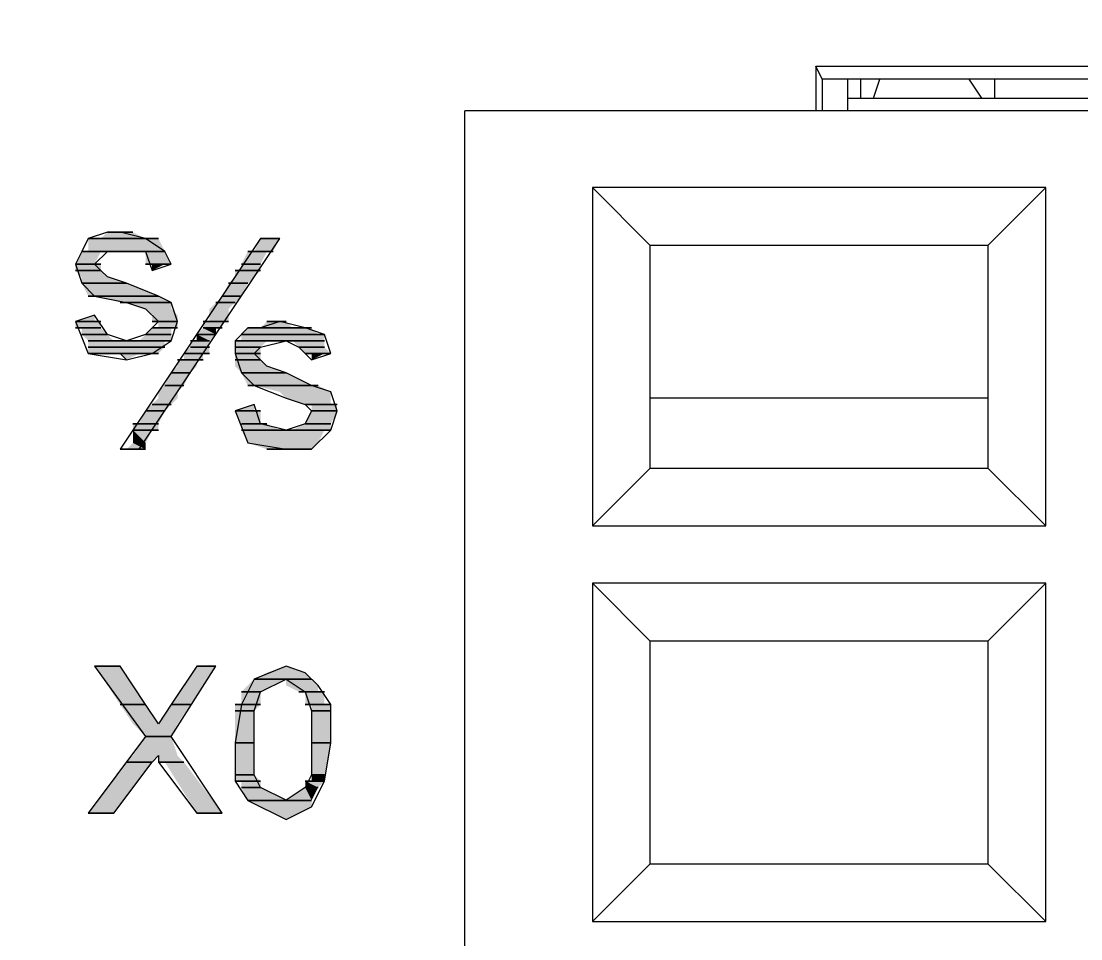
# Model space of a CAD drawing. Header units: millimetres. Extents: x -11 to 1219, y 0 to 1751.
# Drawn here: x 214.47 to 223.87, y 953.16 to 961.31 of the extents above; entities that cross this region are included whole.
import ezdxf

# ---------------------------------------------------------------- set-up
doc = ezdxf.new("R2010")
doc.units = ezdxf.units.MM
doc.header["$LTSCALE"] = 10
doc.layers.get('Defpoints').update_dxf_attribs({"linetype": 'CONTINUOUS'})
doc.layers.add('_MULTI_WIRE', color=9, linetype='CONTINUOUS')
doc.layers.add('PSYMS', color=7, linetype='CONTINUOUS')
doc.layers.add('PDF_Geometry', color=7, linetype='CONTINUOUS', true_color=0x151d1f)
doc.layers.add('PDF_Solid Fills', color=7, linetype='CONTINUOUS', true_color=0x070809)
doc.layers.get('_MULTI_WIRE').off()
doc.styles.get("Standard").update_dxf_attribs({"font": '', "width": 0.8})
doc.styles.get('Standard').set_extended_font_data('Meiryo UI')
doc.dimstyles.get("Standard").update_dxf_attribs({"dimtxt": 8, "dimasz": 2, "dimexe": 1.5, "dimexo": 1.5, "dimgap": 1.8, "dimtad": 1, "dimdec": 3, "dimdsep": 46, "dimtxsty": 'Standard', "dimcen": 0, "dimclrd": 4, "dimclre": 4, "dimclrt": 4, "dimadec": 0, "dimazin": 0, "dimtfac": 1, "dimtdec": 3, "dimtmove": 0, "dimatfit": 3, "dimfxl": 1, "dimtolj": 1, "dimtzin": 1, "dimarcsym": 0})

# ---------------------------------------------------------------- blocks, each defined once
blk = doc.blocks.new('DVP-28SWS211R')
at = {"layer": 'PDF_Geometry', "color": 7, "lineweight": 9, "true_color": 0xffffff}
for p, q in [((14.8993, -3.569), (22.4905, -3.569)), ((14.9559, -3.6823), (14.8993, -3.569)), ((14.8993, -3.569), (14.8993, -3.9656)), ((14.9559, -3.6823), (14.9559, -3.9656)), ((22.3772, -3.6823), (14.9559, -3.6823)), ((15.1825, -3.9656), (15.1825, -3.6823)), ((15.2958, -3.6823), (15.2958, -3.8523)), ((15.4091, -3.8523), (15.4658, -3.6823)), ((16.3722, -3.8523), (16.2589, -3.6823)), ((16.4855, -3.6823), (16.4855, -3.8523)), ((15.1825, -3.8523), (22.2073, -3.8523)), ((11.7834, -36.4268), (11.7834, -3.9656)), ((22.9438, -3.9656), (11.7835, -3.9656)), ((12.9165, -4.6454), (12.9165, -7.6479)), ((12.9165, -4.6454), (13.4263, -5.1553)), ((16.9387, -4.6454), (12.9165, -4.6454)), ((16.4288, -5.1553), (16.9387, -4.6454)), ((16.9387, -7.6479), (16.9387, -4.6454)), ((8.611, -5.042), (8.441, -5.0986)), ((8.7243, -5.042), (8.611, -5.042)), ((8.611, -5.042), (8.8376, -5.042)), ((8.7243, -5.042), (8.611, -5.042)), ((8.8376, -5.042), (8.7243, -5.042)), ((8.9509, -5.0986), (8.7243, -5.042)), ((8.441, -5.0986), (8.3844, -5.2119)), ((8.5543, -5.0986), (8.441, -5.0986)), ((8.441, -5.0986), (9.0075, -5.0986)), ((8.441, -5.0986), (9.0642, -5.0986)), ((9.0642, -5.0986), (8.441, -5.0986)), ((8.441, -5.0986), (9.0642, -5.0986)), ((9.0642, -5.0986), (8.441, -5.0986)), ((9.0075, -5.0986), (8.5543, -5.0986)), ((8.5543, -5.0986), (9.0075, -5.0986)), ((9.0075, -5.0986), (8.5543, -5.0986)), ((9.9706, -5.0986), (8.7243, -6.9681)), ((8.8942, -6.9681), (10.1406, -5.0986)), ((9.1209, -5.2119), (8.9509, -5.0986)), ((9.9706, -5.0986), (10.1406, -5.0986)), ((10.1406, -5.0986), (9.9706, -5.0986)), ((10.1406, -5.0986), (9.9706, -5.0986)), ((13.4263, -5.1553), (16.4288, -5.1553)), ((13.4263, -5.1553), (13.4263, -7.1381)), ((16.4288, -7.1381), (16.4288, -5.1553)), ((8.3844, -5.2119), (8.3277, -5.3252)), ((8.441, -5.2119), (8.3844, -5.2119)), ((8.3844, -5.2119), (9.1209, -5.2119)), ((8.3844, -5.2119), (8.611, -5.2119)), ((8.611, -5.2119), (8.3844, -5.2119)), ((8.3844, -5.2119), (8.7809, -5.2119)), ((8.611, -5.2119), (8.3844, -5.2119)), ((8.3844, -5.2119), (8.611, -5.2119)), ((8.611, -5.2119), (8.3844, -5.2119)), ((8.3844, -5.2119), (8.611, -5.2119)), ((8.611, -5.2119), (8.3844, -5.2119)), ((8.3844, -5.2119), (8.5543, -5.2119)), ((8.5543, -5.2119), (8.3844, -5.2119)), ((8.3844, -5.2119), (8.611, -5.2119)), ((8.5543, -5.2119), (8.3844, -5.2119)), ((9.1209, -5.2119), (8.441, -5.2119)), ((8.441, -5.2119), (9.1209, -5.2119)), ((9.1209, -5.2119), (8.441, -5.2119)), ((8.4977, -5.3252), (8.611, -5.2119)), ((8.611, -5.2119), (8.5543, -5.2119)), ((8.7809, -5.2119), (8.611, -5.2119)), ((8.611, -5.2119), (8.7809, -5.2119)), ((8.7809, -5.2119), (9.1208, -5.2119)), ((9.1208, -5.2119), (8.7809, -5.2119)), ((8.7809, -5.2119), (9.1208, -5.2119)), ((9.1208, -5.2119), (8.7809, -5.2119)), ((8.7809, -5.2119), (8.9509, -5.2119)), ((8.8376, -5.2119), (9.1208, -5.2119)), ((9.1208, -5.2119), (8.8376, -5.2119)), ((8.8376, -5.2119), (9.1208, -5.2119)), ((9.1208, -5.2119), (8.8376, -5.2119)), ((8.8942, -5.2119), (9.1208, -5.2119)), ((9.1208, -5.2119), (8.8942, -5.2119)), ((8.8942, -5.2119), (9.1208, -5.2119)), ((9.1208, -5.2119), (8.8942, -5.2119)), ((8.9509, -5.2119), (9.0076, -5.3819)), ((9.1775, -5.3252), (9.1209, -5.2119)), ((9.914, -5.2119), (9.8573, -5.2119)), ((9.8573, -5.2119), (10.0273, -5.2119)), ((9.8573, -5.2119), (10.0273, -5.2119)), ((10.0273, -5.2119), (9.8573, -5.2119)), ((9.8573, -5.2119), (10.0273, -5.2119)), ((10.0273, -5.2119), (9.8573, -5.2119)), ((9.8573, -5.2119), (10.0273, -5.2119)), ((10.0273, -5.2119), (9.8573, -5.2119)), ((9.8573, -5.2119), (10.0273, -5.2119)), ((10.0273, -5.2119), (9.8573, -5.2119)), ((9.914, -5.2119), (10.0839, -5.2119)), ((10.0839, -5.2119), (9.914, -5.2119)), ((9.914, -5.2119), (10.0839, -5.2119)), ((10.0839, -5.2119), (9.914, -5.2119)), ((10.0273, -5.2119), (9.914, -5.2119)), ((9.914, -5.2119), (10.0839, -5.2119)), ((10.0273, -5.2119), (9.914, -5.2119)), ((10.0839, -5.2119), (10.0273, -5.2119)), ((8.3277, -5.3252), (8.5543, -5.3252)), ((8.5543, -5.3252), (8.3277, -5.3252)), ((8.3277, -5.3252), (8.5543, -5.3252)), ((8.5543, -5.3252), (8.3277, -5.3252)), ((8.3277, -5.3252), (8.5543, -5.3252)), ((8.5543, -5.3252), (8.3277, -5.3252)), ((8.3277, -5.3252), (8.5543, -5.3252)), ((8.5543, -5.3252), (8.3277, -5.3252)), ((8.3277, -5.3252), (8.3844, -5.4952)), ((8.5543, -5.3819), (8.4977, -5.3252)), ((8.9509, -5.3252), (9.1775, -5.3252)), ((9.1775, -5.3252), (8.9509, -5.3252)), ((8.9509, -5.3252), (9.1775, -5.3252)), ((9.1775, -5.3252), (8.9509, -5.3252)), ((9.0075, -5.3252), (9.1208, -5.3252)), ((9.1208, -5.3252), (9.0075, -5.3252)), ((9.0075, -5.3252), (9.1775, -5.3252)), ((9.1208, -5.3252), (9.0075, -5.3252)), ((9.0076, -5.3819), (9.1775, -5.3252)), ((9.1775, -5.3252), (9.1208, -5.3252)), ((9.8006, -5.3252), (9.9706, -5.3252)), ((9.9706, -5.3252), (9.8006, -5.3252)), ((9.8006, -5.3252), (9.9706, -5.3252)), ((9.9706, -5.3252), (9.8006, -5.3252)), ((9.8006, -5.3252), (9.9706, -5.3252)), ((9.9706, -5.3252), (9.8006, -5.3252)), ((9.8006, -5.3252), (9.9706, -5.3252)), ((9.9706, -5.3252), (9.8006, -5.3252)), ((8.3277, -5.3819), (8.5543, -5.3819)), ((8.5543, -5.3819), (8.3277, -5.3819)), ((8.3277, -5.3819), (8.5543, -5.3819)), ((8.5543, -5.3819), (8.3277, -5.3819)), ((8.611, -5.4385), (8.5543, -5.3819)), ((8.7809, -5.4952), (8.611, -5.4385)), ((9.8006, -5.3819), (9.744, -5.3819)), ((9.744, -5.3819), (9.9706, -5.3819)), ((9.9706, -5.3819), (9.8006, -5.3819)), ((9.8006, -5.3819), (9.9706, -5.3819)), ((9.9706, -5.3819), (9.8006, -5.3819)), ((8.3844, -5.4952), (8.7809, -5.4952)), ((8.7809, -5.4952), (8.3844, -5.4952)), ((8.3844, -5.4952), (8.7809, -5.4952)), ((8.7809, -5.4952), (8.3844, -5.4952)), ((8.3844, -5.4952), (8.4977, -5.6085)), ((9.0642, -5.6085), (8.7809, -5.4952)), ((9.6873, -5.4952), (9.8573, -5.4952)), ((9.8573, -5.4952), (9.6873, -5.4952)), ((9.6873, -5.4952), (9.8573, -5.4952)), ((9.8573, -5.4952), (9.6873, -5.4952)), ((8.441, -5.6085), (9.0642, -5.6085)), ((9.0642, -5.6085), (8.441, -5.6085)), ((8.441, -5.6085), (9.0642, -5.6085)), ((9.0642, -5.6085), (8.441, -5.6085)), ((8.4977, -5.6085), (8.7809, -5.6652)), ((9.1775, -5.6652), (9.0642, -5.6085)), ((9.6307, -5.6085), (9.8007, -5.6085)), ((9.8007, -5.6085), (9.6307, -5.6085)), ((9.6307, -5.6085), (9.8007, -5.6085)), ((9.8007, -5.6085), (9.6307, -5.6085)), ((8.7243, -5.6651), (9.1775, -5.6651)), ((9.1775, -5.6651), (8.7243, -5.6651)), ((8.7243, -5.6651), (9.1775, -5.6651)), ((9.1775, -5.6651), (8.7243, -5.6651)), ((8.7809, -5.6652), (8.9509, -5.7218)), ((8.9509, -5.7218), (9.0642, -5.8351)), ((9.2342, -5.8351), (9.1775, -5.6652)), ((9.574, -5.6651), (9.744, -5.6651)), ((9.744, -5.6651), (9.574, -5.6651)), ((9.574, -5.6651), (9.744, -5.6651)), ((9.744, -5.6651), (9.574, -5.6651)), ((8.4977, -5.7785), (8.3277, -5.8351)), ((8.611, -5.9484), (8.4977, -5.7785)), ((8.3277, -5.8351), (8.4977, -5.8351)), ((8.4977, -5.8351), (8.3277, -5.8351)), ((8.3277, -5.8351), (8.4977, -5.8351)), ((8.4977, -5.8351), (8.3277, -5.8351)), ((8.3277, -5.8351), (8.4977, -5.8351)), ((8.4977, -5.8351), (8.3277, -5.8351)), ((8.3277, -5.8351), (8.4977, -5.8351)), ((8.4977, -5.8351), (8.3277, -5.8351)), ((8.3277, -5.8351), (8.5543, -5.8351)), ((8.5543, -5.8351), (8.3277, -5.8351)), ((8.3277, -5.8351), (8.5543, -5.8351)), ((8.5543, -5.8351), (8.3277, -5.8351)), ((8.3277, -5.8351), (8.441, -6.1184)), ((8.3277, -5.8917), (8.5543, -5.8917)), ((8.5543, -5.8917), (8.3277, -5.8917)), ((8.3277, -5.8917), (8.5543, -5.8917)), ((8.5543, -5.8917), (8.3277, -5.8917)), ((8.3277, -5.8917), (8.5543, -5.8917)), ((8.5543, -5.8917), (8.3277, -5.8917)), ((8.3277, -5.8917), (8.5543, -5.8917)), ((8.5543, -5.8917), (8.3277, -5.8917)), ((9.0642, -5.8351), (8.9509, -5.9484)), ((9.0075, -5.8351), (9.2341, -5.8351)), ((9.2341, -5.8351), (9.0075, -5.8351)), ((9.0075, -5.8351), (9.2341, -5.8351)), ((9.2341, -5.8351), (9.0075, -5.8351)), ((9.0075, -5.8351), (9.2341, -5.8351)), ((9.2341, -5.8351), (9.0075, -5.8351)), ((9.0075, -5.8351), (9.2341, -5.8351)), ((9.2341, -5.8351), (9.0075, -5.8351)), ((9.0642, -5.8917), (9.0075, -5.8917)), ((9.0075, -5.8917), (9.1775, -5.8917)), ((9.0075, -5.8917), (9.1775, -5.8917)), ((9.1775, -5.8917), (9.0075, -5.8917)), ((9.0075, -5.8917), (9.1775, -5.8917)), ((9.1775, -5.8917), (9.0075, -5.8917)), ((9.0642, -5.8351), (9.2341, -5.8351)), ((9.2341, -5.8351), (9.0642, -5.8351)), ((9.0642, -5.8351), (9.2341, -5.8351)), ((9.2341, -5.8351), (9.0642, -5.8351)), ((9.1775, -5.8917), (9.0642, -5.8917)), ((9.0642, -5.8917), (9.2341, -5.8917)), ((9.1775, -5.8917), (9.0642, -5.8917)), ((9.1775, -6.0051), (9.2342, -5.8351)), ((9.2341, -5.8917), (9.1775, -5.8917)), ((9.5174, -5.8351), (9.4607, -5.8351)), ((9.4607, -5.8351), (9.6874, -5.8351)), ((9.4607, -5.8351), (9.6307, -5.8351)), ((9.6307, -5.8351), (9.4607, -5.8351)), ((9.4607, -5.8351), (9.6873, -5.8351)), ((9.6307, -5.8351), (9.4607, -5.8351)), ((9.4607, -5.8351), (9.6307, -5.8351)), ((9.6307, -5.8351), (9.4607, -5.8351)), ((9.4607, -5.8351), (9.6307, -5.8351)), ((9.6307, -5.8351), (9.4607, -5.8351)), ((9.4607, -5.8917), (9.6307, -5.8917)), ((9.6307, -5.8917), (9.4607, -5.8917)), ((9.4607, -5.8917), (9.6307, -5.8917)), ((9.6307, -5.8917), (9.4607, -5.8917)), ((9.4607, -5.8917), (9.574, -5.8917)), ((9.574, -5.8917), (9.4607, -5.8917)), ((9.4607, -5.8917), (9.6307, -5.8917)), ((9.574, -5.8917), (9.4607, -5.8917)), ((9.6874, -5.8351), (9.5174, -5.8351)), ((9.5174, -5.8351), (9.6874, -5.8351)), ((9.6874, -5.8351), (9.5174, -5.8351)), ((9.6307, -5.8917), (9.574, -5.8917)), ((9.6873, -5.8351), (9.6307, -5.8351)), ((9.8573, -5.8917), (9.744, -6.005)), ((9.9706, -5.8917), (9.8573, -5.8917)), ((9.8573, -5.8917), (10.4238, -5.8917)), ((9.9706, -5.8917), (9.8573, -5.8917)), ((10.1406, -5.8351), (9.9706, -5.8917)), ((9.9706, -5.8917), (10.3672, -5.8917)), ((10.3672, -5.8917), (9.9706, -5.8917)), ((9.9706, -5.8917), (10.3672, -5.8917)), ((10.3672, -5.8917), (9.9706, -5.8917)), ((10.4238, -5.8917), (9.9706, -5.8917)), ((9.9706, -5.8917), (10.4238, -5.8917)), ((10.4238, -5.8917), (9.9706, -5.8917)), ((10.1406, -5.8351), (10.0273, -5.8351)), ((10.0273, -5.8351), (10.1972, -5.8351)), ((10.1972, -5.8351), (10.1406, -5.8351)), ((10.3672, -5.8917), (10.1406, -5.8351)), ((10.5371, -5.9484), (10.3672, -5.8917)), ((8.3844, -5.9484), (8.611, -5.9484)), ((8.611, -5.9484), (8.3844, -5.9484)), ((8.3844, -5.9484), (8.611, -5.9484)), ((8.611, -5.9484), (8.3844, -5.9484)), ((8.3844, -5.9484), (8.611, -5.9484)), ((8.611, -5.9484), (8.3844, -5.9484)), ((8.3844, -5.9484), (8.611, -5.9484)), ((8.611, -5.9484), (8.3844, -5.9484)), ((8.441, -6.0051), (8.7243, -6.0051)), ((8.7243, -6.0051), (8.441, -6.0051)), ((8.441, -6.0051), (8.7243, -6.0051)), ((8.7243, -6.0051), (8.441, -6.0051)), ((8.441, -6.0051), (8.7809, -6.0051)), ((8.7809, -6.0051), (8.441, -6.0051)), ((8.441, -6.0051), (8.7809, -6.0051)), ((8.7809, -6.0051), (8.441, -6.0051)), ((8.441, -6.0051), (8.7809, -6.0051)), ((8.7809, -6.0051), (8.441, -6.0051)), ((8.441, -6.0051), (8.7809, -6.0051)), ((8.7809, -6.0051), (8.441, -6.0051)), ((8.7809, -6.0051), (8.611, -5.9484)), ((8.9509, -5.9484), (8.7809, -6.0051)), ((8.8376, -6.0051), (8.7809, -6.0051)), ((8.7809, -6.0051), (9.1208, -6.0051)), ((8.7809, -6.0051), (9.1208, -6.0051)), ((9.1208, -6.0051), (8.7809, -6.0051)), ((8.7809, -6.0051), (9.1208, -6.0051)), ((9.1208, -6.0051), (8.7809, -6.0051)), ((8.8942, -6.0051), (8.8376, -6.0051)), ((8.8376, -6.0051), (9.1775, -6.0051)), ((9.1208, -6.0051), (8.8376, -6.0051)), ((8.8376, -6.0051), (9.1775, -6.0051)), ((9.1208, -6.0051), (8.8376, -6.0051)), ((9.1775, -6.0051), (8.8942, -6.0051)), ((8.8942, -6.0051), (9.1775, -6.0051)), ((9.1775, -6.0051), (8.8942, -6.0051)), ((8.9509, -5.9484), (9.1775, -5.9484)), ((9.1775, -5.9484), (8.9509, -5.9484)), ((8.9509, -5.9484), (9.1775, -5.9484)), ((9.1775, -5.9484), (8.9509, -5.9484)), ((8.9509, -5.9484), (9.1775, -5.9484)), ((9.1775, -5.9484), (8.9509, -5.9484)), ((8.9509, -5.9484), (9.1775, -5.9484)), ((9.1775, -5.9484), (8.9509, -5.9484)), ((9.0076, -6.1184), (9.1775, -6.0051)), ((9.1775, -6.0051), (9.1208, -6.0051)), ((9.4041, -6.0051), (9.3474, -6.0051)), ((9.3474, -6.0051), (9.5174, -6.0051)), ((9.3474, -6.0051), (9.5174, -6.0051)), ((9.5174, -6.0051), (9.3474, -6.0051)), ((9.3474, -6.0051), (9.5174, -6.0051)), ((9.5174, -6.0051), (9.3474, -6.0051)), ((9.3474, -6.0051), (9.5174, -6.0051)), ((9.5174, -6.0051), (9.3474, -6.0051)), ((9.3474, -6.0051), (9.5174, -6.0051)), ((9.5174, -6.0051), (9.3474, -6.0051)), ((9.4041, -5.9484), (9.574, -5.9484)), ((9.574, -5.9484), (9.4041, -5.9484)), ((9.4041, -5.9484), (9.574, -5.9484)), ((9.574, -5.9484), (9.4041, -5.9484)), ((9.4041, -5.9484), (9.574, -5.9484)), ((9.574, -5.9484), (9.4041, -5.9484)), ((9.4041, -5.9484), (9.574, -5.9484)), ((9.574, -5.9484), (9.4041, -5.9484)), ((9.5174, -6.0051), (9.4041, -6.0051)), ((9.4041, -6.0051), (9.5174, -6.0051)), ((9.5174, -6.0051), (9.4041, -6.0051)), ((9.744, -6.005), (9.744, -6.1183)), ((9.8006, -6.0051), (9.744, -6.0051)), ((9.744, -6.0051), (10.0273, -6.0051)), ((9.744, -6.0051), (10.0273, -6.0051)), ((10.0273, -6.0051), (9.744, -6.0051)), ((9.744, -6.0051), (10.0273, -6.0051)), ((10.0273, -6.0051), (9.744, -6.0051)), ((9.8006, -5.9484), (10.4805, -5.9484)), ((10.4805, -5.9484), (9.8006, -5.9484)), ((9.8006, -5.9484), (10.4805, -5.9484)), ((10.4805, -5.9484), (9.8006, -5.9484)), ((9.8006, -5.9484), (10.5371, -5.9484)), ((10.5371, -5.9484), (9.8006, -5.9484)), ((9.8006, -5.9484), (10.5371, -5.9484)), ((10.5371, -5.9484), (9.8006, -5.9484)), ((9.8006, -6.0051), (10.1406, -6.0051)), ((10.1406, -6.0051), (9.8006, -6.0051)), ((9.8006, -6.0051), (10.1972, -6.0051)), ((10.1406, -6.0051), (9.8006, -6.0051)), ((10.0273, -6.0051), (9.8006, -6.0051)), ((9.8006, -6.0051), (10.1406, -6.0051)), ((10.0273, -6.0051), (9.8006, -6.0051)), ((9.9706, -6.0617), (10.1972, -6.005)), ((10.1406, -6.0051), (10.0273, -6.0051)), ((10.1972, -6.0051), (10.1406, -6.0051)), ((10.1972, -6.005), (10.3105, -6.0617)), ((10.1972, -6.0051), (10.5371, -6.0051)), ((10.5371, -6.0051), (10.1972, -6.0051)), ((10.1972, -6.0051), (10.5371, -6.0051)), ((10.5371, -6.0051), (10.1972, -6.0051)), ((10.1972, -6.0051), (10.5371, -6.0051)), ((10.5371, -6.0051), (10.1972, -6.0051)), ((10.1972, -6.0051), (10.5371, -6.0051)), ((10.5371, -6.0051), (10.1972, -6.0051)), ((10.2539, -6.0051), (10.5371, -6.0051)), ((10.5371, -6.0051), (10.2539, -6.0051)), ((10.2539, -6.0051), (10.5371, -6.0051)), ((10.5371, -6.0051), (10.2539, -6.0051)), ((10.5938, -6.1183), (10.5371, -5.9484)), ((8.441, -6.0617), (9.1209, -6.0617)), ((9.1209, -6.0617), (8.441, -6.0617)), ((8.441, -6.0617), (9.1209, -6.0617)), ((9.1209, -6.0617), (8.441, -6.0617)), ((9.3474, -6.0617), (9.5174, -6.0617)), ((9.5174, -6.0617), (9.3474, -6.0617)), ((9.3474, -6.0617), (9.5174, -6.0617)), ((9.5174, -6.0617), (9.3474, -6.0617)), ((9.744, -6.0617), (9.9706, -6.0617)), ((9.9706, -6.0617), (9.744, -6.0617)), ((9.744, -6.0617), (9.9706, -6.0617)), ((9.9706, -6.0617), (9.744, -6.0617)), ((9.914, -6.1183), (9.9706, -6.0617)), ((10.3105, -6.0617), (10.5371, -6.0617)), ((10.5371, -6.0617), (10.3105, -6.0617)), ((10.3105, -6.0617), (10.5371, -6.0617)), ((10.5371, -6.0617), (10.3105, -6.0617)), ((10.3105, -6.0617), (10.4238, -6.175)), ((8.441, -6.1184), (9.0076, -6.1184)), ((9.0076, -6.1184), (8.441, -6.1184)), ((8.441, -6.1184), (9.0642, -6.1184)), ((9.0076, -6.1184), (8.441, -6.1184)), ((8.441, -6.1184), (8.7809, -6.175)), ((8.611, -6.1184), (9.0075, -6.1184)), ((9.0075, -6.1184), (8.611, -6.1184)), ((8.611, -6.1184), (9.0075, -6.1184)), ((9.0075, -6.1184), (8.611, -6.1184)), ((8.611, -6.1184), (8.9509, -6.1184)), ((8.9509, -6.1184), (8.611, -6.1184)), ((8.611, -6.1184), (9.0075, -6.1184)), ((8.9509, -6.1184), (8.611, -6.1184)), ((8.6676, -6.1184), (8.8942, -6.1184)), ((8.8942, -6.1184), (8.6676, -6.1184)), ((8.6676, -6.1184), (8.9509, -6.1184)), ((8.8942, -6.1184), (8.6676, -6.1184)), ((8.7243, -6.1184), (8.7809, -6.175)), ((8.7809, -6.175), (8.7243, -6.1184)), ((8.7809, -6.175), (9.0076, -6.1184)), ((8.7809, -6.175), (8.7809, -6.175)), ((8.7809, -6.175), (8.7809, -6.175)), ((8.9509, -6.1184), (8.8942, -6.1184)), ((9.0075, -6.1184), (8.9509, -6.1184)), ((9.0642, -6.1184), (9.0076, -6.1184)), ((9.2908, -6.175), (9.2341, -6.175)), ((9.2341, -6.175), (9.4041, -6.175)), ((9.2908, -6.1184), (9.4607, -6.1184)), ((9.4607, -6.1184), (9.2908, -6.1184)), ((9.2908, -6.1184), (9.5174, -6.1184)), ((9.4607, -6.1184), (9.2908, -6.1184)), ((9.2908, -6.1184), (9.4607, -6.1184)), ((9.4607, -6.1184), (9.2908, -6.1184)), ((9.2908, -6.1184), (9.4607, -6.1184)), ((9.4607, -6.1184), (9.2908, -6.1184)), ((9.2908, -6.1184), (9.4607, -6.1184)), ((9.4607, -6.1184), (9.2908, -6.1184)), ((9.2908, -6.1184), (9.4607, -6.1184)), ((9.4607, -6.1184), (9.2908, -6.1184)), ((9.2908, -6.1184), (9.4607, -6.1184)), ((9.4607, -6.1184), (9.2908, -6.1184)), ((9.2908, -6.1184), (9.4607, -6.1184)), ((9.4607, -6.1184), (9.2908, -6.1184)), ((9.2908, -6.175), (9.4607, -6.175)), ((9.4607, -6.175), (9.2908, -6.175)), ((9.2908, -6.175), (9.4607, -6.175)), ((9.4607, -6.175), (9.2908, -6.175)), ((9.4041, -6.175), (9.2908, -6.175)), ((9.2908, -6.175), (9.4607, -6.175)), ((9.4041, -6.175), (9.2908, -6.175)), ((9.4607, -6.175), (9.4041, -6.175)), ((9.5174, -6.1184), (9.4607, -6.1184)), ((9.744, -6.1183), (9.8007, -6.2883)), ((9.744, -6.1184), (9.914, -6.1184)), ((9.914, -6.1184), (9.744, -6.1184)), ((9.744, -6.1184), (9.9706, -6.1184)), ((9.914, -6.1184), (9.744, -6.1184)), ((9.744, -6.1184), (9.914, -6.1184)), ((9.914, -6.1184), (9.744, -6.1184)), ((9.744, -6.1184), (9.914, -6.1184)), ((9.914, -6.1184), (9.744, -6.1184)), ((9.744, -6.1184), (9.9706, -6.1184)), ((9.9706, -6.1184), (9.744, -6.1184)), ((9.744, -6.1184), (9.9706, -6.1184)), ((9.9706, -6.1184), (9.744, -6.1184)), ((9.744, -6.1184), (9.9706, -6.1184)), ((9.9706, -6.1184), (9.744, -6.1184)), ((9.744, -6.1184), (9.9706, -6.1184)), ((9.9706, -6.1184), (9.744, -6.1184)), ((9.744, -6.175), (9.9706, -6.175)), ((9.9706, -6.175), (9.744, -6.175)), ((9.744, -6.175), (9.9706, -6.175)), ((9.9706, -6.175), (9.744, -6.175)), ((9.744, -6.175), (9.9706, -6.175)), ((9.9706, -6.175), (9.744, -6.175)), ((9.744, -6.175), (9.9706, -6.175)), ((9.9706, -6.175), (9.744, -6.175)), ((9.9706, -6.175), (9.914, -6.1183)), ((9.9706, -6.1184), (9.914, -6.1184)), ((10.0273, -6.2316), (9.9706, -6.175)), ((10.3672, -6.1184), (10.5938, -6.1184)), ((10.5938, -6.1184), (10.3672, -6.1184)), ((10.3672, -6.1184), (10.5938, -6.1184)), ((10.5938, -6.1184), (10.3672, -6.1184)), ((10.3672, -6.1184), (10.5938, -6.1184)), ((10.5938, -6.1184), (10.3672, -6.1184)), ((10.3672, -6.1184), (10.5938, -6.1184)), ((10.5938, -6.1184), (10.3672, -6.1184)), ((10.3672, -6.1184), (10.5938, -6.1184)), ((10.5938, -6.1184), (10.3672, -6.1184)), ((10.3672, -6.1184), (10.5938, -6.1184)), ((10.5938, -6.1184), (10.3672, -6.1184)), ((10.4238, -6.175), (10.5938, -6.1183)), ((10.4238, -6.1184), (10.5371, -6.1184)), ((10.5371, -6.1184), (10.4238, -6.1184)), ((10.4238, -6.1184), (10.5938, -6.1184)), ((10.5371, -6.1184), (10.4238, -6.1184)), ((10.5938, -6.1184), (10.5371, -6.1184)), ((9.1775, -6.2883), (9.3474, -6.2883)), ((9.3474, -6.2883), (9.1775, -6.2883)), ((9.1775, -6.2883), (9.3474, -6.2883)), ((9.3474, -6.2883), (9.1775, -6.2883)), ((9.8006, -6.2883), (10.1972, -6.2883)), ((10.1972, -6.2883), (9.8006, -6.2883)), ((9.8006, -6.2883), (10.1972, -6.2883)), ((10.1972, -6.2883), (9.8006, -6.2883)), ((9.8007, -6.2883), (9.914, -6.4016)), ((10.1972, -6.2883), (10.0273, -6.2316)), ((10.4238, -6.4016), (10.1972, -6.2883)), ((9.1208, -6.4016), (9.2908, -6.4016)), ((9.2908, -6.4016), (9.1208, -6.4016)), ((9.1208, -6.4016), (9.2908, -6.4016)), ((9.2908, -6.4016), (9.1208, -6.4016)), ((9.8573, -6.4016), (10.4805, -6.4016)), ((10.4805, -6.4016), (9.8573, -6.4016)), ((9.8573, -6.4016), (10.4805, -6.4016)), ((10.4805, -6.4016), (9.8573, -6.4016)), ((9.914, -6.4016), (10.1972, -6.5149)), ((10.5938, -6.4582), (10.4238, -6.4016)), ((10.6504, -6.6282), (10.5938, -6.4582)), ((9.0075, -6.5716), (9.1775, -6.5716)), ((9.1775, -6.5716), (9.0075, -6.5716)), ((9.0075, -6.5716), (9.1775, -6.5716)), ((9.1775, -6.5716), (9.0075, -6.5716)), ((9.914, -6.5715), (9.744, -6.6282)), ((9.9706, -6.7415), (9.914, -6.5715)), ((10.1972, -6.5149), (10.3672, -6.5715)), ((10.3672, -6.5715), (10.4238, -6.6282)), ((10.3672, -6.5716), (10.6504, -6.5716)), ((10.6504, -6.5716), (10.3672, -6.5716)), ((10.3672, -6.5716), (10.6504, -6.5716)), ((10.6504, -6.5716), (10.3672, -6.5716)), ((16.4288, -6.5149), (13.4263, -6.5149)), ((8.9509, -6.6282), (9.1208, -6.6282)), ((9.1208, -6.6282), (8.9509, -6.6282)), ((8.9509, -6.6282), (9.1208, -6.6282)), ((9.1208, -6.6282), (8.9509, -6.6282)), ((8.9509, -6.6282), (9.1208, -6.6282)), ((9.1208, -6.6282), (8.9509, -6.6282)), ((8.9509, -6.6282), (9.1208, -6.6282)), ((9.1208, -6.6282), (8.9509, -6.6282)), ((9.744, -6.6282), (9.914, -6.6282)), ((9.914, -6.6282), (9.744, -6.6282)), ((9.744, -6.6282), (9.914, -6.6282)), ((9.914, -6.6282), (9.744, -6.6282)), ((9.744, -6.6282), (9.9706, -6.6282)), ((9.9706, -6.6282), (9.744, -6.6282)), ((9.744, -6.6282), (9.9706, -6.6282)), ((9.9706, -6.6282), (9.744, -6.6282)), ((9.744, -6.6282), (9.8573, -6.9114)), ((10.4238, -6.6282), (10.3672, -6.7415)), ((10.4238, -6.6282), (10.6504, -6.6282)), ((10.6504, -6.6282), (10.4238, -6.6282)), ((10.4238, -6.6282), (10.6504, -6.6282)), ((10.6504, -6.6282), (10.4238, -6.6282)), ((10.4238, -6.6282), (10.6504, -6.6282)), ((10.6504, -6.6282), (10.4238, -6.6282)), ((10.4238, -6.6282), (10.6504, -6.6282)), ((10.6504, -6.6282), (10.4238, -6.6282)), ((10.5938, -6.7981), (10.6504, -6.6282)), ((8.8942, -6.7415), (8.8376, -6.7415)), ((8.8376, -6.7415), (9.0642, -6.7415)), ((9.0642, -6.7415), (8.8942, -6.7415)), ((8.8942, -6.7415), (9.0642, -6.7415)), ((9.0642, -6.7415), (8.8942, -6.7415)), ((9.8006, -6.7415), (10.0273, -6.7415)), ((10.0273, -6.7415), (9.8006, -6.7415)), ((9.8006, -6.7415), (10.0273, -6.7415)), ((10.0273, -6.7415), (9.8006, -6.7415)), ((10.1972, -6.7981), (9.9706, -6.7415)), ((10.3672, -6.7415), (10.1972, -6.7981)), ((10.3672, -6.7415), (10.5938, -6.7415)), ((10.5938, -6.7415), (10.3672, -6.7415)), ((10.3672, -6.7415), (10.5938, -6.7415)), ((10.5938, -6.7415), (10.3672, -6.7415)), ((8.8376, -6.7981), (9.0075, -6.7981)), ((9.0075, -6.7981), (8.8376, -6.7981)), ((8.8376, -6.7981), (9.0642, -6.7981)), ((9.0075, -6.7981), (8.8376, -6.7981)), ((9.0642, -6.7981), (9.0075, -6.7981)), ((9.8006, -6.7981), (10.1972, -6.7981)), ((10.1972, -6.7981), (9.8006, -6.7981)), ((9.8006, -6.7981), (10.1972, -6.7981)), ((10.1972, -6.7981), (9.8006, -6.7981)), ((10.2539, -6.7981), (10.1972, -6.7981)), ((10.1972, -6.7981), (10.5371, -6.7981)), ((10.5371, -6.7981), (10.2539, -6.7981)), ((10.2539, -6.7981), (10.5938, -6.7981)), ((10.5371, -6.7981), (10.2539, -6.7981)), ((10.4238, -6.9681), (10.5938, -6.7981)), ((10.5938, -6.7981), (10.5371, -6.7981)), ((9.8573, -6.9114), (10.1972, -6.9681)), ((8.7809, -6.9681), (8.7243, -6.9681)), ((8.7243, -6.9681), (8.8942, -6.9681)), ((8.7243, -6.9681), (8.8942, -6.9681)), ((8.8942, -6.9681), (8.7243, -6.9681)), ((8.7243, -6.9681), (8.8942, -6.9681)), ((8.8942, -6.9681), (8.7243, -6.9681)), ((8.7243, -6.9681), (8.8942, -6.9681)), ((8.8942, -6.9681), (8.7243, -6.9681)), ((8.7243, -6.9681), (8.8942, -6.9681)), ((8.8942, -6.9681), (8.7809, -6.9681)), ((8.7809, -6.9681), (8.9509, -6.9681)), ((8.8942, -6.9681), (8.7809, -6.9681)), ((8.9509, -6.9681), (8.8942, -6.9681)), ((10.0273, -6.9681), (10.4238, -6.9681)), ((10.1972, -6.9681), (10.0273, -6.9681)), ((10.4238, -6.9681), (10.1972, -6.9681)), ((10.1972, -6.9681), (10.4238, -6.9681)), ((13.4263, -7.1381), (12.9165, -7.648)), ((16.4288, -7.1381), (13.4263, -7.1381)), ((16.9387, -7.648), (16.4288, -7.1381)), ((12.9165, -7.6479), (16.9387, -7.6479)), ((12.9165, -8.1578), (12.9165, -11.1603)), ((12.9165, -8.1578), (13.4263, -8.6677)), ((16.9387, -8.1578), (12.9165, -8.1578)), ((16.4288, -8.6677), (16.9387, -8.1578)), ((16.9387, -11.1603), (16.9387, -8.1578)), ((13.4263, -8.6677), (16.4288, -8.6677)), ((13.4263, -8.6677), (13.4263, -10.6505)), ((16.4288, -10.6505), (16.4288, -8.6677)), ((8.4977, -8.8943), (8.7243, -8.8943)), ((8.7243, -8.8943), (8.4977, -8.8943)), ((8.7243, -8.8943), (8.4977, -8.8943)), ((8.4977, -8.8943), (8.9509, -9.5174)), ((8.9509, -9.2342), (8.7243, -8.8943)), ((9.1775, -9.5174), (9.5741, -8.8943)), ((9.4041, -8.8943), (9.1775, -9.2342)), ((9.4041, -8.8943), (9.574, -8.8943)), ((9.574, -8.8943), (9.4041, -8.8943)), ((9.5741, -8.8943), (9.4041, -8.8943)), ((10.1972, -8.8943), (9.914, -9.0076)), ((10.3672, -8.9509), (10.1972, -8.8943)), ((9.914, -9.0076), (9.8007, -9.2342)), ((9.914, -9.0076), (10.4238, -9.0076)), ((10.4238, -9.0076), (9.914, -9.0076)), ((9.914, -9.0076), (10.4238, -9.0076)), ((10.4238, -9.0076), (9.914, -9.0076)), ((9.9706, -9.1209), (10.1972, -9.0076)), ((10.1972, -9.0076), (10.3672, -9.1209)), ((10.4805, -9.0642), (10.3672, -8.9509)), ((9.8006, -9.1209), (9.9706, -9.1209)), ((9.9706, -9.1209), (9.8006, -9.1209)), ((9.8006, -9.1209), (9.9706, -9.1209)), ((9.9706, -9.1209), (9.8006, -9.1209)), ((9.914, -9.2908), (9.9706, -9.1209)), ((10.3105, -9.1209), (10.5371, -9.1209)), ((10.5371, -9.1209), (10.3105, -9.1209)), ((10.3105, -9.1209), (10.5371, -9.1209)), ((10.5371, -9.1209), (10.3105, -9.1209)), ((10.3672, -9.1209), (10.4238, -9.2908)), ((10.5938, -9.2342), (10.4805, -9.0642)), ((8.7243, -9.2342), (8.9509, -9.2342)), ((8.9509, -9.2342), (8.7243, -9.2342)), ((8.7243, -9.2342), (8.9509, -9.2342)), ((8.9509, -9.2342), (8.7243, -9.2342)), ((9.0642, -9.4041), (8.9509, -9.2342)), ((9.1775, -9.2342), (9.0642, -9.4041)), ((9.1775, -9.2342), (9.3474, -9.2342)), ((9.3474, -9.2342), (9.1775, -9.2342)), ((9.1775, -9.2342), (9.3474, -9.2342)), ((9.3474, -9.2342), (9.1775, -9.2342)), ((9.8006, -9.2342), (9.744, -9.2342)), ((9.744, -9.2342), (9.9706, -9.2342)), ((9.8007, -9.2342), (9.744, -9.5741)), ((9.744, -9.2908), (9.914, -9.2908)), ((9.914, -9.2908), (9.744, -9.2908)), ((9.744, -9.2908), (9.914, -9.2908)), ((9.914, -9.2908), (9.744, -9.2908)), ((9.9706, -9.2342), (9.8006, -9.2342)), ((9.8006, -9.2342), (9.9706, -9.2342)), ((9.9706, -9.2342), (9.8006, -9.2342)), ((9.914, -9.5741), (9.914, -9.2908)), ((10.3672, -9.2342), (10.5938, -9.2342)), ((10.5938, -9.2342), (10.3672, -9.2342)), ((10.3672, -9.2342), (10.5938, -9.2342)), ((10.5938, -9.2342), (10.3672, -9.2342)), ((10.4238, -9.2908), (10.5938, -9.2908)), ((10.5938, -9.2908), (10.4238, -9.2908)), ((10.4238, -9.2908), (10.5938, -9.2908)), ((10.5938, -9.2908), (10.4238, -9.2908)), ((10.4238, -9.2908), (10.4238, -9.5741)), ((10.5938, -9.5741), (10.5938, -9.2342)), ((8.9509, -9.5174), (8.441, -10.1973)), ((8.9509, -9.5174), (9.1775, -9.5174)), ((9.1775, -9.5174), (8.9509, -9.5174)), ((8.9509, -9.5174), (9.1775, -9.5174)), ((9.1775, -9.5174), (8.9509, -9.5174)), ((9.6307, -10.1973), (9.1775, -9.5174)), ((9.744, -9.5741), (9.914, -9.5741)), ((9.914, -9.5741), (9.744, -9.5741)), ((9.744, -9.5741), (9.914, -9.5741)), ((9.914, -9.5741), (9.744, -9.5741)), ((9.744, -9.5741), (9.744, -9.914)), ((9.914, -9.8573), (9.914, -9.5741)), ((10.4238, -9.5741), (10.5938, -9.5741)), ((10.5938, -9.5741), (10.4238, -9.5741)), ((10.4238, -9.5741), (10.5938, -9.5741)), ((10.5938, -9.5741), (10.4238, -9.5741)), ((10.4238, -9.5741), (10.4238, -9.8573)), ((10.5371, -9.914), (10.5938, -9.5741)), ((8.6676, -10.1973), (9.0075, -9.7441)), ((8.7809, -9.744), (9.0075, -9.744)), ((9.0075, -9.744), (8.7809, -9.744)), ((8.7809, -9.744), (9.0075, -9.744)), ((9.0075, -9.744), (8.7809, -9.744)), ((9.0075, -9.7441), (9.0642, -9.6874)), ((9.0642, -9.6874), (9.0642, -9.7441)), ((9.0642, -9.744), (9.2908, -9.744)), ((9.2908, -9.744), (9.0642, -9.744)), ((9.0642, -9.744), (9.2908, -9.744)), ((9.2908, -9.744), (9.0642, -9.744)), ((9.0642, -9.7441), (9.4041, -10.1973)), ((9.744, -9.8573), (9.914, -9.8573)), ((9.914, -9.8573), (9.744, -9.8573)), ((9.744, -9.8573), (9.914, -9.8573)), ((9.914, -9.8573), (9.744, -9.8573)), ((9.9706, -9.9706), (9.914, -9.8573)), ((10.4238, -9.8573), (10.3672, -9.9706)), ((10.4238, -9.8573), (10.5371, -9.8573)), ((10.5371, -9.8573), (10.4238, -9.8573)), ((10.4238, -9.8573), (10.5371, -9.8573)), ((10.5371, -9.8573), (10.4238, -9.8573)), ((9.744, -9.914), (9.9706, -9.914)), ((9.9706, -9.914), (9.744, -9.914)), ((9.744, -9.914), (9.9706, -9.914)), ((9.9706, -9.914), (9.744, -9.914)), ((9.744, -9.914), (9.8573, -10.084)), ((10.4238, -9.914), (10.3672, -9.914)), ((10.3672, -9.914), (10.5371, -9.914)), ((10.5371, -9.914), (10.4238, -9.914)), ((10.4238, -9.914), (10.5371, -9.914)), ((10.5371, -9.914), (10.4238, -9.914)), ((10.4238, -10.1406), (10.5371, -9.914)), ((9.8006, -9.9707), (9.9706, -9.9707)), ((9.9706, -9.9707), (9.8006, -9.9707)), ((9.8006, -9.9707), (9.9706, -9.9707)), ((9.9706, -9.9707), (9.8006, -9.9707)), ((10.1972, -10.0839), (9.9706, -9.9706)), ((10.3672, -9.9706), (10.1972, -10.0839)), ((10.3672, -9.9707), (10.4805, -9.9707)), ((10.4805, -9.9707), (10.3672, -9.9707)), ((10.3672, -9.9707), (10.4805, -9.9707)), ((10.4805, -9.9707), (10.3672, -9.9707)), ((9.8573, -10.084), (10.1972, -10.084)), ((10.1972, -10.084), (9.8573, -10.084)), ((9.8573, -10.084), (10.1972, -10.084)), ((10.1972, -10.084), (9.8573, -10.084)), ((9.8573, -10.084), (10.1972, -10.2539)), ((10.1972, -10.084), (10.4238, -10.084)), ((10.4238, -10.084), (10.1972, -10.084)), ((10.1972, -10.084), (10.4238, -10.084)), ((10.4238, -10.084), (10.1972, -10.084)), ((10.1972, -10.2539), (10.4238, -10.1406)), ((8.441, -10.1973), (8.6676, -10.1973)), ((8.6676, -10.1973), (8.441, -10.1973)), ((8.441, -10.1973), (8.6676, -10.1973)), ((9.4041, -10.1973), (9.6307, -10.1973)), ((9.6307, -10.1973), (9.4041, -10.1973)), ((9.4041, -10.1973), (9.6307, -10.1973)), ((13.4263, -10.6505), (12.9165, -11.1603)), ((16.4288, -10.6505), (13.4263, -10.6505)), ((16.9387, -11.1603), (16.4288, -10.6505)), ((12.9165, -11.1603), (16.9387, -11.1603))]:
    blk.add_line(p, q, dxfattribs=at)
at = {"layer": 'PDF_Solid Fills', "color": 7, "lineweight": 9, "true_color": 0xffffff, "transparency": 33554559}
for points in [[(8.611, -5.042), (8.5543, -5.0986), (8.9509, -5.0986)], [(8.611, -5.042), (8.8376, -5.042), (8.9509, -5.0986)], [(8.441, -5.0986), (8.441, -5.2119), (9.1209, -5.2119)], [(8.441, -5.0986), (9.0642, -5.0986), (9.1209, -5.2119)], [(9.9706, -5.0986), (9.914, -5.2119), (10.0839, -5.2119)], [(9.9706, -5.0986), (10.1406, -5.0986), (10.0839, -5.2119)], [(8.3844, -5.2119), (8.3277, -5.3252), (8.4977, -5.3252)], [(8.3844, -5.2119), (8.5543, -5.2119), (8.4977, -5.3252)], [(8.9509, -5.2119), (8.9509, -5.3252), (9.1775, -5.3252)], [(8.9509, -5.2119), (9.1208, -5.2119), (9.1775, -5.3252)], [(9.8573, -5.2119), (9.8007, -5.3252), (9.9706, -5.3252)], [(9.8573, -5.2119), (10.0273, -5.2119), (9.9706, -5.3252)], [(8.3277, -5.3252), (8.3277, -5.3819), (8.5543, -5.3819)], [(8.3277, -5.3252), (8.5543, -5.3252), (8.5543, -5.3819)], [(9.0075, -5.3252), (9.1208, -5.3252), (9.0075, -5.3819)], [(9.8006, -5.3252), (9.8006, -5.3819), (9.9706, -5.3819)], [(9.8006, -5.3252), (9.9706, -5.3252), (9.9706, -5.3819)], [(8.3277, -5.3819), (8.3844, -5.4385), (8.611, -5.4385)], [(8.3277, -5.3819), (8.5543, -5.3819), (8.611, -5.4385)], [(8.3844, -5.4385), (8.3844, -5.4952), (8.7809, -5.4952)], [(8.3844, -5.4385), (8.611, -5.4385), (8.7809, -5.4952)], [(9.744, -5.4385), (9.6873, -5.4952), (9.8573, -5.4952)], [(9.744, -5.3819), (9.744, -5.4385), (9.914, -5.4385)], [(9.744, -5.3819), (9.9706, -5.3819), (9.914, -5.4385)], [(9.744, -5.4385), (9.914, -5.4385), (9.8573, -5.4952)], [(8.3844, -5.4952), (8.441, -5.6085), (9.0642, -5.6085)], [(8.3844, -5.4952), (8.7809, -5.4952), (9.0642, -5.6085)], [(9.6873, -5.4952), (9.6307, -5.6085), (9.8007, -5.6085)], [(9.6873, -5.4952), (9.8573, -5.4952), (9.8007, -5.6085)], [(8.4977, -5.6085), (8.7243, -5.6651), (9.1775, -5.6651)], [(8.4977, -5.6085), (9.0642, -5.6085), (9.1775, -5.6651)], [(9.6307, -5.6085), (9.574, -5.6651), (9.744, -5.6651)], [(9.6307, -5.6085), (9.8007, -5.6085), (9.744, -5.6651)], [(8.7809, -5.6651), (8.9509, -5.7218), (9.1775, -5.7218)], [(8.7809, -5.6651), (9.1775, -5.6651), (9.1775, -5.7218)], [(8.9509, -5.7218), (9.0075, -5.7785), (9.2341, -5.7785)], [(8.9509, -5.7218), (9.1775, -5.7218), (9.2341, -5.7785)], [(9.574, -5.6651), (9.5174, -5.7218), (9.6874, -5.7218)], [(9.5174, -5.7218), (9.5174, -5.7785), (9.6874, -5.7785)], [(9.5174, -5.7218), (9.6874, -5.7218), (9.6874, -5.7785)], [(9.574, -5.6651), (9.744, -5.6651), (9.6874, -5.7218)], [(8.4977, -5.7784), (8.3277, -5.8351), (8.4977, -5.8351)], [(9.0075, -5.7784), (9.0075, -5.8351), (9.2341, -5.8351)], [(9.0075, -5.7784), (9.2341, -5.7784), (9.2341, -5.8351)], [(9.5174, -5.7784), (9.5174, -5.8351), (9.6874, -5.8351)], [(9.5174, -5.7784), (9.6874, -5.7784), (9.6874, -5.8351)], [(8.3277, -5.8351), (8.3277, -5.8918), (8.5543, -5.8918)], [(8.3277, -5.8351), (8.5543, -5.8351), (8.5543, -5.8918)], [(8.3844, -5.8917), (8.3844, -5.9484), (8.611, -5.9484)], [(8.3844, -5.8917), (8.5543, -5.8917), (8.611, -5.9484)], [(9.0075, -5.8917), (8.9509, -5.9484), (9.1775, -5.9484)], [(9.0075, -5.8917), (9.1775, -5.8917), (9.1775, -5.9484)], [(9.0642, -5.8351), (9.0642, -5.8918), (9.2341, -5.8918)], [(9.0642, -5.8351), (9.2341, -5.8351), (9.2341, -5.8918)], [(9.4607, -5.8917), (9.4041, -5.9484), (9.574, -5.9484)], [(9.4607, -5.8351), (9.4607, -5.8918), (9.6307, -5.8918)], [(9.4607, -5.8351), (9.6307, -5.8351), (9.6307, -5.8918)], [(9.4607, -5.8917), (9.574, -5.8917), (9.574, -5.9484)], [(9.8573, -5.8917), (9.8007, -5.9484), (10.4805, -5.9484)], [(9.8573, -5.8917), (10.4238, -5.8917), (10.4805, -5.9484)], [(10.0273, -5.8351), (9.9706, -5.8918), (10.2539, -5.8918)], [(10.0273, -5.8351), (10.1972, -5.8351), (10.2539, -5.8918)], [(8.3844, -5.9484), (8.441, -6.0051), (8.6676, -6.0051)], [(8.3844, -5.9484), (8.611, -5.9484), (8.6676, -6.0051)], [(8.441, -6.0051), (8.441, -6.0617), (9.1209, -6.0617)], [(8.441, -6.0051), (9.1209, -6.0051), (9.1209, -6.0617)], [(8.9509, -5.9484), (8.8942, -6.0051), (9.1775, -6.0051)], [(8.9509, -5.9484), (9.1775, -5.9484), (9.1775, -6.0051)], [(9.3474, -6.0051), (9.3474, -6.0617), (9.5174, -6.0617)], [(9.3474, -6.0051), (9.5174, -6.0051), (9.5174, -6.0617)], [(9.4041, -5.9484), (9.4041, -6.0051), (9.5174, -6.0051)], [(9.4041, -5.9484), (9.574, -5.9484), (9.5174, -6.0051)], [(9.744, -6.0051), (9.744, -6.0617), (9.9706, -6.0617)], [(9.744, -6.0051), (10.0273, -6.0051), (9.9706, -6.0617)], [(9.8006, -5.9484), (9.8006, -6.0051), (10.5371, -6.0051)], [(9.8006, -5.9484), (10.5371, -5.9484), (10.5371, -6.0051)], [(10.2539, -6.0051), (10.3105, -6.0617), (10.5371, -6.0617)], [(10.2539, -6.0051), (10.5371, -6.0051), (10.5371, -6.0617)], [(8.441, -6.0617), (8.441, -6.1184), (9.0642, -6.1184)], [(8.441, -6.0617), (9.1209, -6.0617), (9.0642, -6.1184)], [(9.3474, -6.0617), (9.2908, -6.1184), (9.5174, -6.1184)], [(9.3474, -6.0617), (9.5174, -6.0617), (9.5174, -6.1184)], [(9.744, -6.0617), (9.744, -6.1184), (9.9706, -6.1184)], [(9.744, -6.0617), (9.9706, -6.0617), (9.9706, -6.1184)], [(10.3105, -6.0617), (10.3672, -6.1184), (10.5938, -6.1184)], [(10.3105, -6.0617), (10.5371, -6.0617), (10.5938, -6.1184)], [(8.7243, -6.1184), (8.8942, -6.1184), (8.7809, -6.175)], [(9.2341, -6.175), (9.2341, -6.2317), (9.4041, -6.2317)], [(9.2341, -6.175), (9.4041, -6.175), (9.4041, -6.2317)], [(9.2908, -6.1184), (9.2908, -6.175), (9.4607, -6.175)], [(9.2908, -6.1184), (9.4607, -6.1184), (9.4607, -6.175)], [(9.744, -6.1184), (9.744, -6.175), (9.9706, -6.175)], [(9.744, -6.1184), (9.9706, -6.1184), (9.9706, -6.175)], [(9.744, -6.175), (9.744, -6.2317), (10.0273, -6.2317)], [(9.744, -6.175), (9.9706, -6.175), (10.0273, -6.2317)], [(10.4238, -6.1184), (10.5371, -6.1184), (10.4238, -6.175)], [(9.1775, -6.2883), (9.1208, -6.4016), (9.2908, -6.4016)], [(9.2341, -6.2317), (9.1775, -6.2883), (9.3474, -6.2883)], [(9.1775, -6.2883), (9.3474, -6.2883), (9.2908, -6.4016)], [(9.2341, -6.2317), (9.4041, -6.2317), (9.3474, -6.2883)], [(9.744, -6.2317), (9.8006, -6.2883), (10.1972, -6.2883)], [(9.744, -6.2317), (10.0273, -6.2317), (10.1972, -6.2883)], [(9.8006, -6.2883), (9.8573, -6.4016), (10.4238, -6.4016)], [(9.8006, -6.2883), (10.1972, -6.2883), (10.4238, -6.4016)], [(9.1208, -6.4016), (9.0642, -6.4583), (9.2341, -6.4583)], [(9.0642, -6.4583), (9.0642, -6.5149), (9.2341, -6.5149)], [(9.0642, -6.4583), (9.2341, -6.4583), (9.2341, -6.5149)], [(9.1208, -6.4016), (9.2908, -6.4016), (9.2341, -6.4583)], [(9.914, -6.4016), (10.1406, -6.4583), (10.5938, -6.4583)], [(9.914, -6.4016), (10.4805, -6.4016), (10.5938, -6.4583)], [(10.1406, -6.4583), (10.1972, -6.5149), (10.5938, -6.5149)], [(10.1406, -6.4583), (10.5938, -6.4583), (10.5938, -6.5149)], [(9.0075, -6.5716), (8.9509, -6.6282), (9.1208, -6.6282)], [(9.0642, -6.5149), (9.0075, -6.5716), (9.1775, -6.5716)], [(9.0075, -6.5716), (9.1775, -6.5716), (9.1208, -6.6282)], [(9.0642, -6.5149), (9.2341, -6.5149), (9.1775, -6.5716)], [(9.914, -6.5716), (9.744, -6.6282), (9.914, -6.6282)], [(10.1972, -6.5149), (10.3672, -6.5716), (10.5938, -6.5716)], [(10.1972, -6.5149), (10.5938, -6.5149), (10.5938, -6.5716)], [(10.4238, -6.5716), (10.4238, -6.6282), (10.6504, -6.6282)], [(10.4238, -6.5716), (10.6504, -6.5716), (10.6504, -6.6282)], [(8.9509, -6.6282), (8.8942, -6.7415), (9.0642, -6.7415)], [(8.9509, -6.6282), (9.1208, -6.6282), (9.0642, -6.7415)], [(9.744, -6.6282), (9.8006, -6.7415), (9.9706, -6.7415)], [(9.744, -6.6282), (9.9706, -6.6282), (9.9706, -6.7415)], [(10.4238, -6.6282), (10.3672, -6.7415), (10.5938, -6.7415)], [(10.4238, -6.6282), (10.6504, -6.6282), (10.5938, -6.7415)], [(8.8376, -6.7415), (8.8376, -6.7982), (9.0642, -6.7982)], [(8.8376, -6.7415), (9.0642, -6.7415), (9.0642, -6.7982)], [(9.8006, -6.7415), (9.8006, -6.7982), (10.1406, -6.7982)], [(9.8006, -6.7415), (10.0273, -6.7415), (10.1406, -6.7982)], [(10.3672, -6.7415), (10.2539, -6.7982), (10.5938, -6.7982)], [(10.3672, -6.7415), (10.5938, -6.7415), (10.5938, -6.7982)], [(8.8376, -6.7981), (8.8376, -6.9115), (8.9509, -6.9115)], [(8.8376, -6.7981), (9.0075, -6.7981), (8.9509, -6.9115)], [(9.8006, -6.7981), (9.8573, -6.9115), (10.4805, -6.9115)], [(9.8006, -6.7981), (10.5371, -6.7981), (10.4805, -6.9115)], [(8.8376, -6.9114), (8.7809, -6.9681), (8.9509, -6.9681)], [(8.8376, -6.9114), (8.9509, -6.9114), (8.9509, -6.9681)], [(9.8573, -6.9114), (10.0273, -6.9681), (10.4238, -6.9681)], [(9.8573, -6.9114), (10.4805, -6.9114), (10.4238, -6.9681)], [(8.4977, -8.8943), (8.7243, -9.2342), (8.9509, -9.2342)], [(8.4977, -8.8943), (8.7243, -8.8943), (8.9509, -9.2342)], [(9.4041, -8.8943), (9.1775, -9.2342), (9.3474, -9.2342)], [(9.4041, -8.8943), (9.574, -8.8943), (9.3474, -9.2342)], [(10.1972, -8.8943), (10.0273, -8.9509), (10.3672, -8.9509)], [(9.914, -9.0076), (9.8573, -9.0642), (10.0839, -9.0642)], [(10.0273, -8.9509), (9.914, -9.0076), (10.4238, -9.0076)], [(9.914, -9.0076), (10.1972, -9.0076), (10.0839, -9.0642)], [(10.0273, -8.9509), (10.3672, -8.9509), (10.4238, -9.0076)], [(10.1972, -9.0076), (10.1972, -9.0642), (10.4805, -9.0642)], [(10.1972, -9.0076), (10.4238, -9.0076), (10.4805, -9.0642)], [(9.8006, -9.1209), (9.8006, -9.2342), (9.9706, -9.2342)], [(9.8006, -9.1209), (9.9706, -9.1209), (9.9706, -9.2342)], [(9.8573, -9.0642), (9.8007, -9.1209), (9.9706, -9.1209)], [(9.8573, -9.0642), (10.0839, -9.0642), (9.9706, -9.1209)], [(10.1972, -9.0642), (10.3105, -9.1209), (10.4805, -9.1209)], [(10.1972, -9.0642), (10.4805, -9.0642), (10.4805, -9.1209)], [(10.3672, -9.1209), (10.3672, -9.2342), (10.5371, -9.2342)], [(10.3672, -9.1209), (10.5371, -9.1209), (10.5371, -9.2342)], [(8.7243, -9.2342), (8.8376, -9.4041), (9.0642, -9.4041)], [(8.7243, -9.2342), (8.9509, -9.2342), (9.0642, -9.4041)], [(9.1775, -9.2342), (9.0642, -9.4041), (9.2341, -9.4041)], [(9.1775, -9.2342), (9.3474, -9.2342), (9.2341, -9.4041)], [(9.744, -9.2342), (9.744, -9.2908), (9.914, -9.2908)], [(9.744, -9.2342), (9.9706, -9.2342), (9.914, -9.2908)], [(9.744, -9.2908), (9.744, -9.5741), (9.914, -9.5741)], [(9.744, -9.2908), (9.914, -9.2908), (9.914, -9.5741)], [(10.4238, -9.2342), (10.4238, -9.2908), (10.5938, -9.2908)], [(10.4238, -9.2342), (10.5938, -9.2342), (10.5938, -9.2908)], [(10.4238, -9.2908), (10.4238, -9.5741), (10.5938, -9.5741)], [(10.4238, -9.2908), (10.5938, -9.2908), (10.5938, -9.5741)], [(8.8376, -9.4041), (8.9509, -9.5174), (9.1775, -9.5174)], [(8.8376, -9.4041), (9.2341, -9.4041), (9.1775, -9.5174)], [(8.9509, -9.5174), (8.8376, -9.6874), (9.2341, -9.6874)], [(8.9509, -9.5174), (9.1775, -9.5174), (9.2341, -9.6874)], [(9.744, -9.5741), (9.744, -9.8573), (9.914, -9.8573)], [(9.744, -9.5741), (9.914, -9.5741), (9.914, -9.8573)], [(10.4238, -9.5741), (10.4238, -9.8573), (10.5371, -9.8573)], [(10.4238, -9.5741), (10.5938, -9.5741), (10.5371, -9.8573)], [(8.7809, -9.744), (8.441, -10.1972), (8.6676, -10.1972)], [(8.7809, -9.744), (9.0075, -9.744), (8.6676, -10.1972)], [(8.8376, -9.6874), (8.7809, -9.744), (9.0075, -9.744)], [(8.8376, -9.6874), (9.0642, -9.6874), (9.0075, -9.744)], [(9.0642, -9.6874), (9.0642, -9.744), (9.2908, -9.744)], [(9.0642, -9.6874), (9.2341, -9.6874), (9.2908, -9.744)], [(9.1208, -9.744), (9.4041, -10.1972), (9.6307, -10.1972)], [(9.1208, -9.744), (9.2908, -9.744), (9.6307, -10.1972)], [(9.744, -9.8573), (9.744, -9.914), (9.9706, -9.914)], [(9.744, -9.8573), (9.914, -9.8573), (9.9706, -9.914)], [(10.4238, -9.8573), (10.4238, -9.914), (10.5371, -9.914)], [(10.4238, -9.8573), (10.5371, -9.8573), (10.5371, -9.914)], [(9.8006, -9.914), (9.8006, -9.9706), (9.9706, -9.9706)], [(9.8006, -9.914), (9.9706, -9.914), (9.9706, -9.9706)], [(10.3672, -9.914), (10.3672, -9.9706), (10.4805, -9.9706)], [(10.3672, -9.914), (10.5371, -9.914), (10.4805, -9.9706)], [(9.8006, -9.9707), (9.8573, -10.084), (10.1972, -10.084)], [(9.8006, -9.9707), (9.9706, -9.9707), (10.1972, -10.084)], [(10.3672, -9.9707), (10.1972, -10.084), (10.4238, -10.084)], [(10.3672, -9.9707), (10.4805, -9.9707), (10.4238, -10.084)], [(9.8573, -10.084), (9.9706, -10.1406), (10.4238, -10.1406)], [(9.8573, -10.084), (10.4238, -10.084), (10.4238, -10.1406)], [(9.9706, -10.1406), (10.4238, -10.1406), (10.1972, -10.2539)]]:
    blk.add_solid(points, dxfattribs=at)
blk = doc.blocks.new('*D142')
at = {"layer": 'Defpoints', "color": 0, "transparency": 16777216}
for p in [(298.5671, 984.7199), (160.4796, 964.2587), (298.5671, 960.3547)]:
    blk.add_point(p, dxfattribs=at)
at = {"layer": 'PSYMS', "color": 4, "lineweight": -2, "transparency": 16777216}
for p, q in [((160.4796, 965.7587), (160.4796, 986.2199)), ((298.5671, 961.8547), (298.5671, 986.2199)), ((162.4796, 984.7199), (296.5671, 984.7199))]:
    blk.add_line(p, q, dxfattribs=at)
at = {"layer": 'PSYMS', "color": 4, "transparency": 16777216}
for points in [[(162.4796, 985.0533), (162.4796, 984.3866), (160.4796, 984.7199)], [(296.5671, 985.0533), (296.5671, 984.3866), (298.5671, 984.7199)]]:
    blk.add_solid(points, dxfattribs=at)
at = {"layer": 'PSYMS', "color": 4, "transparency": 16777216, "insert": (229.5234, 990.5199), "char_height": 8, "attachment_point": 5}
blk.add_mtext('\\A1;138.087', dxfattribs=at)

msp = doc.modelspace()

# ---------------------------------------------------------------- block references
at = {"layer": '_MULTI_WIRE'}
msp.add_blockref('DVP-28SWS211R', (206.6221, 964.4776), dxfattribs=at)
msp.add_blockref('DVP-28SWS211R', (206.6221, 964.4776), dxfattribs=at)
msp.add_blockref('DVP-28SWS211R', (206.6221, 964.4776), dxfattribs=at)
msp.add_blockref('DVP-28SWS211R', (206.6221, 964.4776), dxfattribs=at)

# ---------------------------------------------------------------- dimensions: what is measured, and where the dimension line sits
at = {"layer": 'PSYMS', "color": 7, "true_color": 0xffffff}
dim = msp.add_linear_dim(base=(298.5671, 984.71995), p1=(160.47964, 964.25871), p2=(298.5671, 960.35474), dimstyle='Standard', dxfattribs=at)
dim.commit()
dim.dimension.update_dxf_attribs({"geometry": '*D142', "text_midpoint": (229.52337, 990.51995)})

doc.saveas('drawing.dxf')
